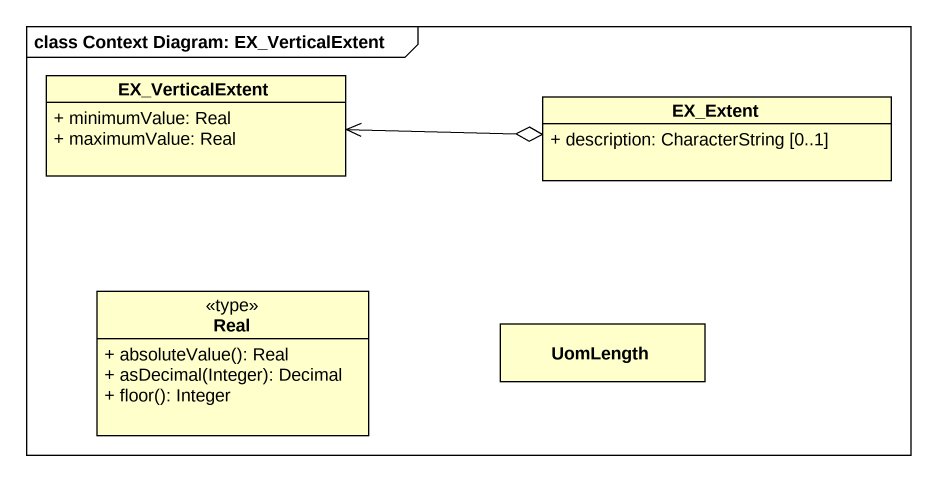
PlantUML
@startuml
mainframe class Context Diagram: EX_VerticalExtent
hide circle
hide empty members
skinparam classAttributeIconSize 0
class EX_VerticalExtent {
  + minimumValue: Real
  + maximumValue: Real
}
class EX_Extent {
  + description: CharacterString [0..1]
}
class Real <<type>> {
  + absoluteValue(): Real
  + asDecimal(Integer): Decimal
  + floor(): Integer
}
class UomLength
EX_VerticalExtent <-right-o EX_Extent
@enduml
